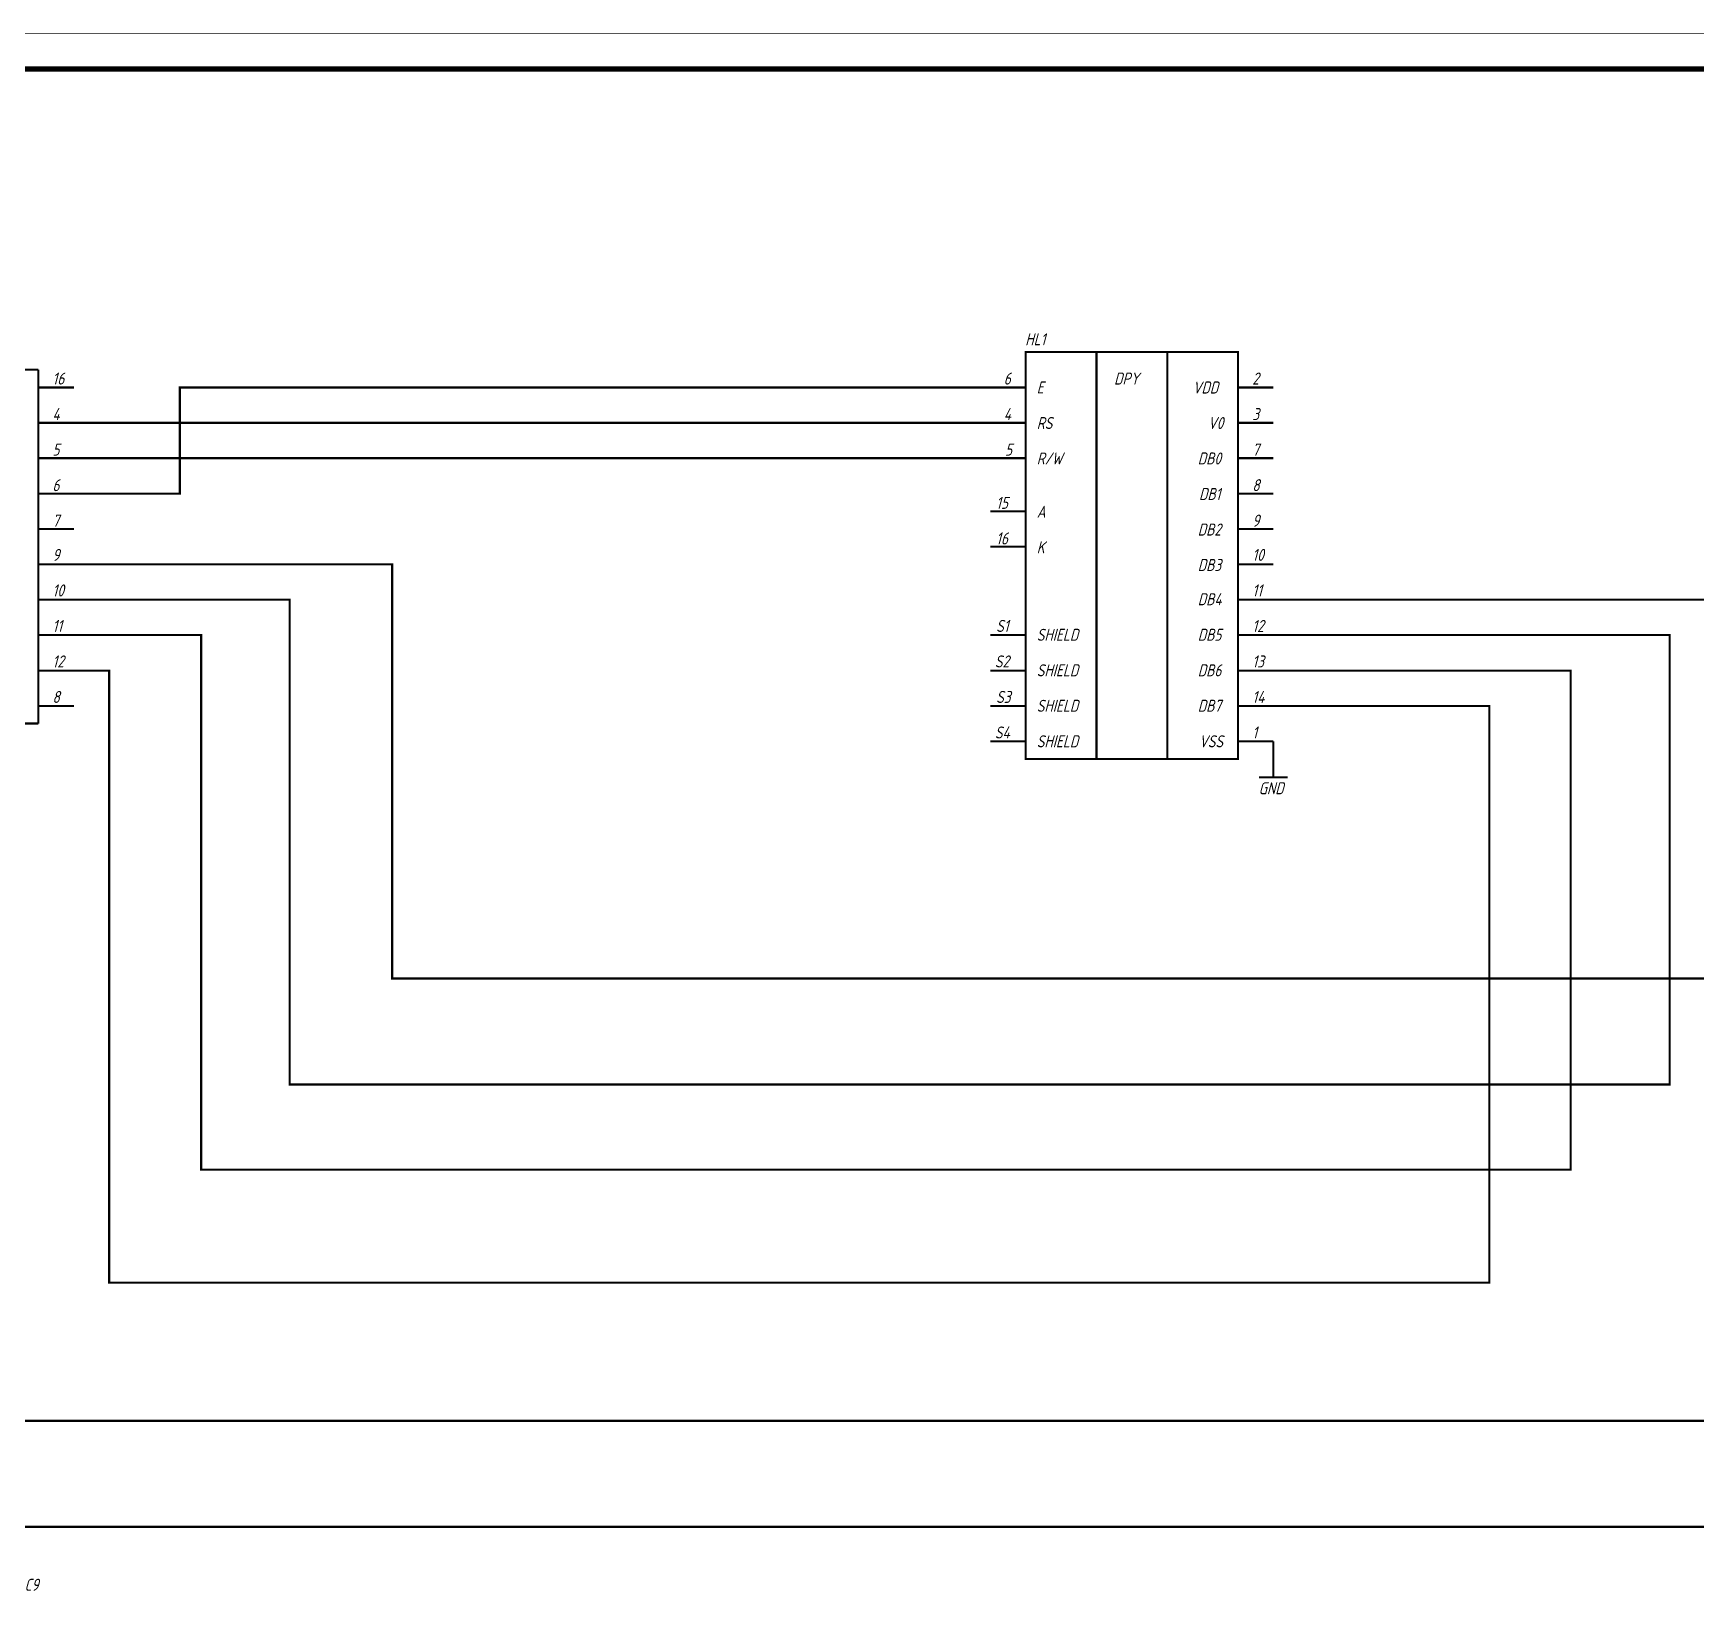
# Model space of a CAD drawing. Header units: millimetres. Extents: x 0 to 841, y 0 to 594.
# Drawn here: x 421.3 to 656.2, y 373.5 to 594 of the extents above; entities that cross this region are included whole.
import ezdxf

# ---------------------------------------------------------------- set-up
doc = ezdxf.new("R2010")
doc.units = ezdxf.units.MM
doc.layers.add('Sheet', color=255, linetype='Continuous')
doc.styles.get("Standard").update_dxf_attribs({"font": '', "oblique": 15})
doc.styles.get('Standard').set_extended_font_data('GOST type A')

msp = doc.modelspace()

# ---------------------------------------------------------------- linework, layer by layer
at = {"layer": 'Sheet', "color": 18, "true_color": 0x000000}
for points, const_width in [([(0, 593.96), (0, 0), (841, 0), (841, 593.96), (0, 593.96), (0, 593.96)], 0.0991), ([(0, 593.96), (0, 0), (841, 0), (841, 593.96), (0, 593.96), (0, 593.96)], 0.0991), ([(561.51, 548.96), (591.5, 548.96), (591.5, 491.46), (561.51, 491.46), (561.51, 548.96)], 0.3)]:
    msp.add_lwpolyline(points, close=True, dxfattribs=dict(at, const_width=const_width))
for points, const_width in [([(836.03, 588.94), (20.03, 588.94)], 0.749), ([(571.5, 491.46), (571.5, 548.96)], 0.3), ([(581.51, 491.46), (581.51, 548.96)], 0.3), ([(397, 546.47), (422, 546.47)], 0.3), ([(422, 546.47), (422, 496.48)], 0.3), ([(422, 543.96), (427.02, 543.96)], 0.3), ([(427.02, 528.96), (442, 528.96), (442, 543.96), (556.52, 543.96)], 0.3), ([(561.51, 543.96), (556.52, 543.96)], 0.3), ([(591.5, 543.96), (596.5, 543.96)], 0.3), ([(422, 538.97), (427.02, 538.97)], 0.3), ([(427.02, 538.97), (556.52, 538.97)], 0.3), ([(561.51, 538.97), (556.52, 538.97)], 0.3), ([(591.5, 538.97), (596.5, 538.97)], 0.3), ([(422, 533.97), (427.02, 533.97)], 0.3), ([(427.02, 533.97), (556.52, 533.97)], 0.3), ([(561.51, 533.97), (556.52, 533.97)], 0.3), ([(591.5, 533.97), (596.5, 533.97)], 0.3), ([(422, 528.96), (427.02, 528.96)], 0.3), ([(591.5, 528.96), (596.5, 528.96)], 0.3), ([(561.51, 526.47), (556.52, 526.47)], 0.3), ([(422, 523.96), (427.02, 523.96)], 0.3), ([(591.5, 523.96), (596.5, 523.96)], 0.3), ([(561.51, 521.47), (556.52, 521.47)], 0.3), ([(422, 518.97), (427.02, 518.97)], 0.3), ([(596.5, 513.97), (665.52, 513.97), (665.52, 460.46), (472, 460.46), (472, 518.97), (427.02, 518.97), (427.02, 518.97)], 0.3), ([(591.5, 518.97), (596.5, 518.97)], 0.3), ([(422, 513.97), (427.02, 513.97)], 0.3), ([(596.5, 508.98), (596.5, 508.98), (652.5, 508.98), (652.5, 445.48), (457.51, 445.48), (457.51, 513.97), (427.02, 513.97)], 0.3), ([(591.5, 513.97), (596.5, 513.97)], 0.3), ([(422, 508.98), (427.02, 508.98)], 0.3), ([(596.5, 503.96), (596.5, 503.96), (638.5, 503.96), (638.5, 433.47), (445.01, 433.47), (445.01, 508.98), (427.02, 508.98)], 0.3), ([(561.51, 508.98), (556.52, 508.98)], 0.3), ([(591.5, 508.98), (596.5, 508.98)], 0.3), ([(422, 503.96), (427.02, 503.96)], 0.3), ([(596.5, 498.96), (596.5, 498.96), (627.01, 498.96), (627.01, 417.48), (432.01, 417.48), (432.01, 503.96), (427.02, 503.96)], 0.3), ([(561.51, 503.96), (556.52, 503.96)], 0.3), ([(591.5, 503.96), (596.5, 503.96)], 0.3), ([(422, 498.96), (427.02, 498.96)], 0.3), ([(561.51, 498.96), (556.52, 498.96)], 0.3), ([(591.5, 498.96), (596.5, 498.96)], 0.3), ([(422, 496.48), (397, 496.48)], 0.3), ([(561.51, 493.97), (556.52, 493.97)], 0.3), ([(591.5, 493.97), (596.5, 493.97)], 0.3), ([(596.5, 493.97), (596.5, 488.89)], 0.3), ([(594.48, 488.89), (598.54, 488.89)], 0.3), ([(704, 397.97), (704, 397.97), (378.01, 397.97), (378.01, 288.98), (450, 288.98), (450, 288.98)], 0.3), ([(450, 294), (450, 294), (388.51, 294), (388.51, 382.99), (704, 382.99), (704, 382.99)], 0.3)]:
    msp.add_lwpolyline(points, dxfattribs=dict(at, const_width=const_width))

# ---------------------------------------------------------------- texts
at = {"layer": 'Sheet', "color": 18, "true_color": 0x000000, "oblique": 15}
for s, p in [('HL1', (561.44, 549.92)), ('16', (423.99, 544.37)), ('6', (558.4, 544.37)), ('DPY', (573.99, 544.37)), ('2', (593.52, 544.37)), ('E', (563.06, 543.11)), ('VDD', (585.1, 543.11)), ('4', (423.99, 539.35)), ('4', (558.4, 539.35)), ('3', (593.52, 539.35)), ('RS', (563.06, 538.09)), ('V0', (587.25, 538.09)), ('5', (423.99, 534.33)), ('5', (558.58, 534.33)), ('7', (593.52, 534.33)), ('R/W', (563.06, 533.08)), ('DB0', (585.81, 533.08)), ('6', (423.99, 529.31)), ('8', (593.52, 529.31)), ('DB1', (585.99, 528.06)), ('15', (557.32, 526.81)), ('A', (563.06, 525.55)), ('7', (423.99, 524.3)), ('DB2', (585.81, 523.04)), ('9', (593.52, 524.3)), ('16', (557.32, 521.79)), ('K', (563.06, 520.53)), ('9', (423.99, 519.46)), ('DB3', (585.81, 518.03)), ('10', (593.52, 519.46)), ('10', (423.99, 514.44)), ('DB4', (585.81, 513.19)), ('11', (593.52, 514.44)), ('11', (423.99, 509.42)), ('S1', (557.32, 509.42)), ('SHIELD', (563.06, 508.17)), ('DB5', (585.81, 508.17)), ('12', (593.52, 509.42)), ('12', (423.99, 504.41)), ('S2', (557.14, 504.41)), ('13', (593.52, 504.41)), ('SHIELD', (563.06, 503.15)), ('DB6', (585.81, 503.15)), ('8', (423.99, 499.39)), ('S3', (557.32, 499.39)), ('14', (593.52, 499.39)), ('SHIELD', (563.06, 498.14)), ('DB7', (585.81, 498.14)), ('S4', (557.14, 494.37)), ('1', (593.52, 494.37)), ('SHIELD', (563.06, 493.12)), ('VSS', (585.99, 493.12)), ('GND', (594.42, 486.49)), ('C9', (420.05, 373.96))]:
    msp.add_text(s, height=1.7, dxfattribs=at).set_placement(p)

doc.saveas('drawing.dxf')
